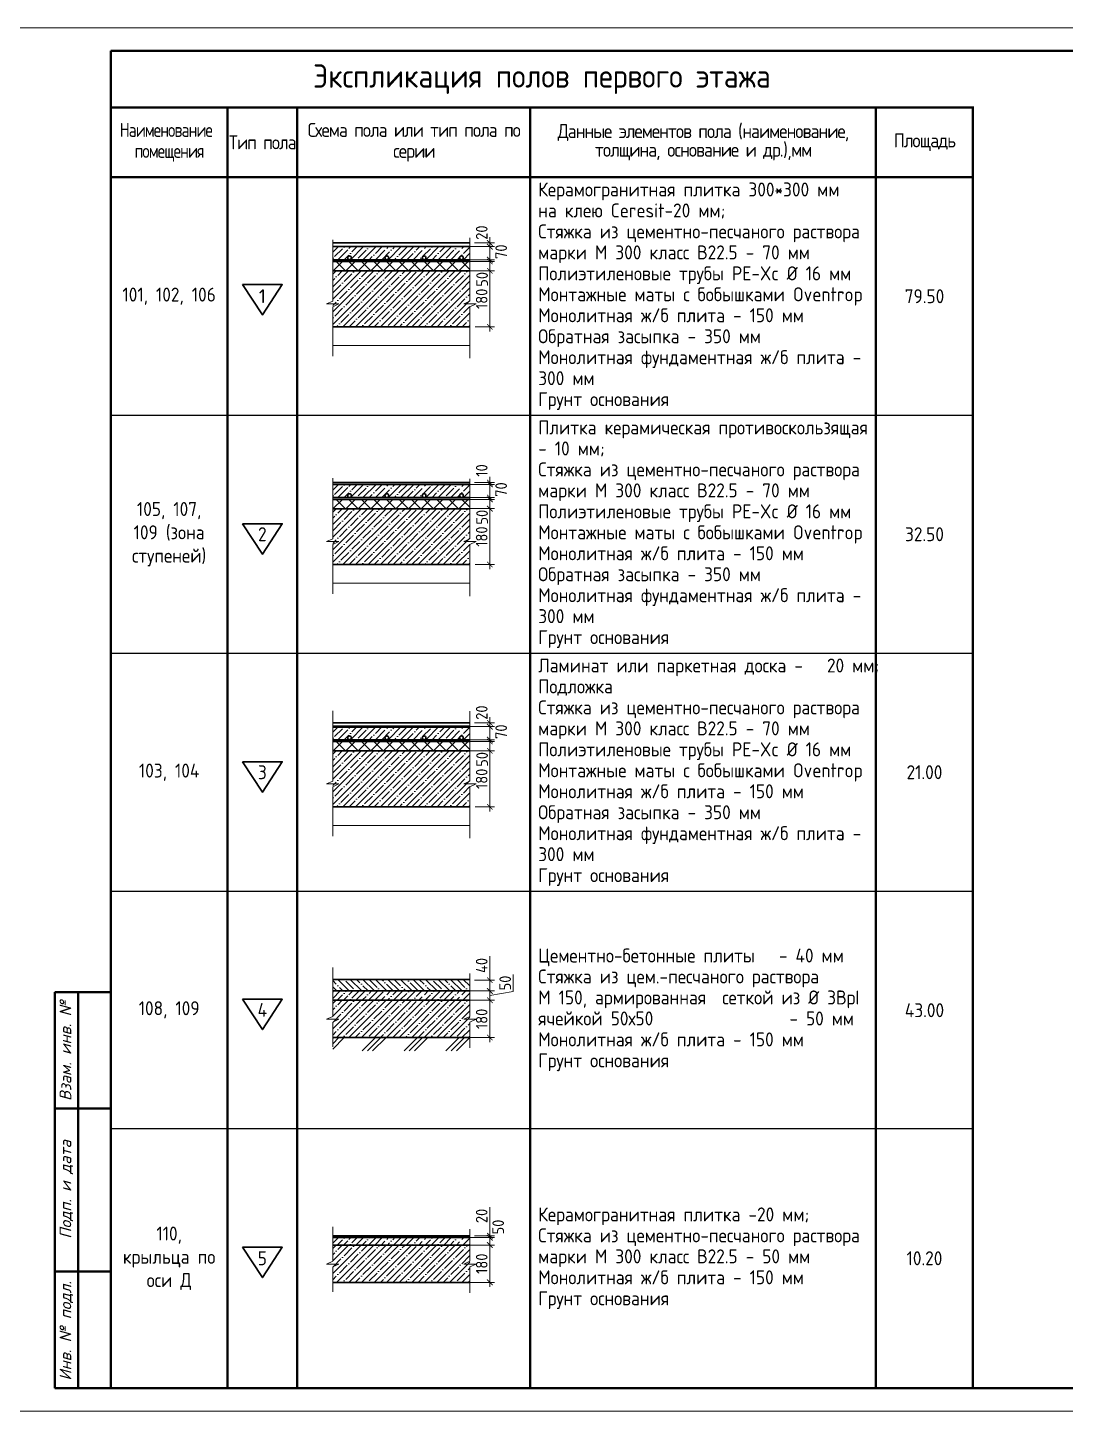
# Model space of a CAD drawing. Header units: millimetres. Extents: x 854812 to 1164625, y 589925 to 823301.
# Drawn here: x 1115268 to 1137535, y 621926 to 651626 of the extents above; entities that cross this region are included whole.
import ezdxf
from ezdxf.enums import TextEntityAlignment as Align

# ---------------------------------------------------------------- set-up
doc = ezdxf.new("R2010")
doc.units = ezdxf.units.MM
doc.layers.get('Defpoints').update_dxf_attribs({"color": 40})
for name, color, linetype, lineweight in [('Text', 7, 'Continuous', 15), ('размеры', 215, 'Continuous', 13), ('стены', 172, 'Continuous', 30), ('текст', 7, 'Continuous', 13), ('УКАЗАТЕЛЬ', 6, 'Continuous', 13), ('ФАСАД', 7, 'Continuous', 13), ('ШТРИХ', 142, 'Continuous', 13), ('штриховка', 8, 'Continuous', 9)]:
    doc.layers.add(name, color=color, linetype=linetype, lineweight=lineweight)
doc.styles.add('GOST 2.304', font='isocpeur.ttf', dxfattribs={"width": 0.9})
doc.styles.get("Standard").update_dxf_attribs({"font": 'arial.ttf'})
doc.styles.add('Ок1', font='isocpeur.ttf', dxfattribs={"oblique": 15})
doc.styles.add('Оксана', font='arial.ttf')
doc.dimstyles.new('25', dxfattribs={"dimscale": 100, "dimtxt": 2.5, "dimasz": 1.2, "dimexe": 1, "dimexo": 1, "dimgap": 0.5, "dimtad": 1, "dimdec": 0, "dimlfac": 0.25, "dimzin": 0, "dimdsep": 46, "dimtxsty": 'GOST 2.304', "dimblk": 'ARCHTICK', "dimcen": 0.09, "dimdle": 1, "dimclrd": 256, "dimclre": 256, "dimclrt": 7, "dimadec": 0, "dimazin": 0, "dimtfac": 1, "dimtdec": 0, "dimtmove": 0, "dimatfit": 3, "dimldrblk": 'ARCHTICK', "dimfxl": 100, "dimtolj": 1, "dimtzin": 0, "dimlwd": 5, "dimlwe": 5, "dimarcsym": 1})

# ---------------------------------------------------------------- blocks, each defined once
blk = doc.blocks.new('_ArchTick')
at = {"color": 0, "linetype": 'ByBlock', "const_width": 0.15}
blk.add_lwpolyline([(-0.5, -0.5), (0.5, 0.5)], dxfattribs=at)
blk = doc.blocks.new('*D1073')
at = {"layer": 'Defpoints', "color": 0, "lineweight": 50, "ltscale": 0.1}
for p in [(1124081, 646926), (1124191, 646646), (1125186, 646646)]:
    blk.add_point(p, dxfattribs=at)
at = {"layer": 'размеры', "lineweight": 5, "ltscale": 0.1}
for p, q in [((1124181, 646926), (1125286, 646926)), ((1125186, 647026), (1125186, 646546)), ((1124291, 646646), (1125286, 646646))]:
    blk.add_line(p, q, dxfattribs=at)
at = {"layer": 'размеры', "lineweight": 5, "ltscale": 0.1, "xscale": 120, "yscale": 120, "zscale": 120}
for p, rotation in [((1125186, 646926), 90), ((1125186, 646646), 270)]:
    blk.add_blockref('_ArchTick', p, dxfattribs=dict(at, rotation=rotation))
at = {"layer": 'размеры', "color": 7, "ltscale": 0.1, "insert": (1125429, 646817), "char_height": 250, "attachment_point": 5, "rotation": 90, "style": 'GOST 2.304'}
blk.add_mtext('\\A1;70', dxfattribs=at)
blk = doc.blocks.new('*D1074')
at = {"layer": 'Defpoints', "color": 0, "lineweight": 50, "ltscale": 0.1}
for p in [(1124755, 647006), (1125054, 646926), (1125186, 647006)]:
    blk.add_point(p, dxfattribs=at)
at = {"layer": 'размеры', "lineweight": 5, "ltscale": 0.1}
for p, q in [((1124855, 647006), (1125286, 647006)), ((1125154, 646926), (1125286, 646926)), ((1125186, 647006), (1125186, 647126)), ((1125186, 646926), (1125186, 647006)), ((1125186, 646926), (1125186, 646806))]:
    blk.add_line(p, q, dxfattribs=at)
at = {"layer": 'размеры', "lineweight": 5, "ltscale": 0.1, "xscale": 120, "yscale": 120, "zscale": 120}
for p, rotation in [((1125186, 647006), 270), ((1125186, 646926), 90)]:
    blk.add_blockref('_ArchTick', p, dxfattribs=dict(at, rotation=rotation))
at = {"layer": 'размеры', "color": 7, "ltscale": 0.1, "insert": (1125012, 647227), "char_height": 250, "attachment_point": 5, "rotation": 90, "style": 'GOST 2.304'}
blk.add_mtext('\\A1;20', dxfattribs=at)
blk = doc.blocks.new('*D1075')
at = {"layer": 'Defpoints', "color": 0, "lineweight": 50, "ltscale": 0.1}
for p in [(1124081, 646606), (1124081, 646406), (1125186, 646406)]:
    blk.add_point(p, dxfattribs=at)
at = {"layer": 'размеры', "lineweight": 5, "ltscale": 0.1}
for p, q in [((1124181, 646606), (1125286, 646606)), ((1125186, 646706), (1125186, 646306)), ((1124181, 646406), (1125286, 646406))]:
    blk.add_line(p, q, dxfattribs=at)
at = {"layer": 'размеры', "lineweight": 5, "ltscale": 0.1, "xscale": 120, "yscale": 120, "zscale": 120}
for p, rotation in [((1125186, 646606), 90), ((1125186, 646406), 270)]:
    blk.add_blockref('_ArchTick', p, dxfattribs=dict(at, rotation=rotation))
at = {"layer": 'размеры', "color": 7, "ltscale": 0.1, "insert": (1125020, 646224), "char_height": 250, "attachment_point": 5, "rotation": 90, "style": 'GOST 2.304'}
blk.add_mtext('\\A1;50', dxfattribs=at)
blk = doc.blocks.new('*U8')
at = {"color": 7, "linetype": 'Continuous', "lineweight": 40}
for p, q in [((-412, 90), (-400, 90)), ((-412, 5), (-412, 90)), ((-407, 5), (-407, 90)), ((-412, 65), (-400, 65)), ((-412, 30), (-400, 30)), ((-412, 5), (-400, 5))]:
    blk.add_line(p, q, dxfattribs=at)
at = {"color": 7, "linetype": 'Continuous', "lineweight": 0}
blk.add_lwpolyline([(-420, 297), (0, 297), (0, 0), (-420, 0)], close=True, dxfattribs=at)
at = {"color": 7, "linetype": 'Continuous', "lineweight": 40}
blk.add_lwpolyline([(-400, 292), (-5, 292), (-5, 5), (-400, 5)], close=True, dxfattribs=at)
at = {"color": 7, "style": 'Оксана', "flags": 8}
for tag, height, p in [('НАИМЕНОВАНИЕ_ОБЪЕКТА_СТРОИТЕЛЬСТВА', 2.71, (-64.88, 42.01)), ('НАИМЕНОВАНИЕ_ЧЕРТЕЖА', 2.86, (-88.9, 11.79))]:
    blk.add_attdef(tag, text='', height=height, dxfattribs=at).set_placement(p, align=Align.MIDDLE_CENTER)
at = {"color": 7, "linetype": 'Continuous', "lineweight": 20, "style": 'Оксана', "flags": 8}
blk.add_attdef('ИНВ.№ПОДЛ.', text='', height=2.5, rotation=90, dxfattribs=at).set_placement((-403.5, 17.5), align=Align.MIDDLE_CENTER)
for tag, height, p in [('НАИМЕНОВАНИЕ_СООРУЖЕНИЯ', 3.57, (-91.21, 26.62)), ('ОРГАНИЗАЦИЯ/ЛИЦЕНЗИЯ', 2.29, (-29.74, 11.97))]:
    blk.add_attdef(tag, text='', height=height, dxfattribs=at).set_placement(p, align=Align.MIDDLE_CENTER)
at = {"color": 7, "linetype": 'Continuous', "lineweight": 20, "flags": 8}
for tag, p in [('---------------------------------------------------', (-210, 5)), ('--------------------------------------------------', (-210, -2))]:
    blk.add_attdef(tag, text='', height=0.143, dxfattribs=at).set_placement(p, align=Align.TOP_LEFT)
at = {"layer": 'Text', "color": 7, "linetype": 'Continuous', "lineweight": 20, "style": 'GOST 2.304', "width": 0.9, "flags": 8}
blk.add_attdef('ОБОЗНАЧЕНИЕ_ДОКУМЕНТА', text='', height=4.29, dxfattribs=at).set_placement((-65.21, 54.98), align=Align.MIDDLE_CENTER)
at = {"layer": 'Text', "color": 7, "style": 'GOST 2.304', "width": 0.9, "flags": 8}
for tag, p in [('СТАДИЯ', (-47.5, 25)), ('ЛИСТ', (-32.5, 25)), ('ЛИСТОВ', (-15, 25))]:
    blk.add_attdef(tag, text='', height=2.86, dxfattribs=at).set_placement(p, align=Align.MIDDLE_CENTER)
at = {"layer": 'текст', "color": 7, "linetype": 'Continuous', "style": 'Ок1', "oblique": 15}
for s, p in [('Взам. инв. №', (-408.5, 66.63)), ('Подп. и дата', (-408.5, 37.05)), ('Инв. № подл.', (-408.5, 6.6))]:
    blk.add_text(s, height=2.5, rotation=90.0002, dxfattribs=at).set_placement(p)
blk = doc.blocks.new('*D1071')
at = {"layer": 'Defpoints', "lineweight": 5, "ltscale": 0.1}
for p, q in [((1125019, 646406), (1125286, 646406)), ((1125186, 645106), (1125186, 646506)), ((1124874, 645206), (1125286, 645206))]:
    blk.add_line(p, q, dxfattribs=at)
at = {"layer": 'Defpoints', "color": 0, "lineweight": 50, "ltscale": 0.1}
for p in [(1124919, 646406), (1125186, 646406), (1124774, 645206)]:
    blk.add_point(p, dxfattribs=at)
at = {"layer": 'Defpoints', "lineweight": 5, "ltscale": 0.1, "xscale": 120, "yscale": 120, "zscale": 120}
for p, rotation in [((1125186, 646406), 90), ((1125186, 645206), 270)]:
    blk.add_blockref('_ArchTick', p, dxfattribs=dict(at, rotation=rotation))
at = {"layer": 'Defpoints', "color": 7, "ltscale": 0.1, "insert": (1125011, 645806), "char_height": 250, "attachment_point": 5, "rotation": 90, "style": 'GOST 2.304'}
blk.add_mtext('\\A1;180', dxfattribs=at)
blk = doc.blocks.new('*D1078')
at = {"layer": 'Defpoints', "color": 0, "lineweight": 50, "ltscale": 0.1}
for p in [(1124081, 641822), (1124191, 641542), (1125186, 641542)]:
    blk.add_point(p, dxfattribs=at)
at = {"layer": 'размеры', "lineweight": 5, "ltscale": 0.1}
for p, q in [((1124181, 641822), (1125286, 641822)), ((1125186, 641922), (1125186, 641442)), ((1124291, 641542), (1125286, 641542))]:
    blk.add_line(p, q, dxfattribs=at)
at = {"layer": 'размеры', "lineweight": 5, "ltscale": 0.1, "xscale": 120, "yscale": 120, "zscale": 120}
for p, rotation in [((1125186, 641822), 90), ((1125186, 641542), 270)]:
    blk.add_blockref('_ArchTick', p, dxfattribs=dict(at, rotation=rotation))
at = {"layer": 'размеры', "color": 7, "ltscale": 0.1, "insert": (1125429, 641712), "char_height": 250, "attachment_point": 5, "rotation": 90, "style": 'GOST 2.304'}
blk.add_mtext('\\A1;70', dxfattribs=at)
blk = doc.blocks.new('*D1079')
at = {"layer": 'Defpoints', "color": 0, "lineweight": 50, "ltscale": 0.1}
for p in [(1124755, 641862), (1125054, 641822), (1125186, 641862)]:
    blk.add_point(p, dxfattribs=at)
at = {"layer": 'размеры', "lineweight": 5, "ltscale": 0.1}
for p, q in [((1124855, 641862), (1125286, 641862)), ((1125154, 641822), (1125286, 641822)), ((1125186, 641862), (1125186, 641982)), ((1125186, 641822), (1125186, 641862)), ((1125186, 641822), (1125186, 641702))]:
    blk.add_line(p, q, dxfattribs=at)
at = {"layer": 'размеры', "lineweight": 5, "ltscale": 0.1, "xscale": 120, "yscale": 120, "zscale": 120}
for p, rotation in [((1125186, 641862), 270), ((1125186, 641822), 90)]:
    blk.add_blockref('_ArchTick', p, dxfattribs=dict(at, rotation=rotation))
at = {"layer": 'размеры', "color": 7, "ltscale": 0.1, "insert": (1125012, 642122), "char_height": 250, "attachment_point": 5, "rotation": 90, "style": 'GOST 2.304'}
blk.add_mtext('\\A1;10', dxfattribs=at)
blk = doc.blocks.new('*D1080')
at = {"layer": 'Defpoints', "color": 0, "lineweight": 50, "ltscale": 0.1}
for p in [(1124081, 641502), (1124081, 641302), (1125186, 641302)]:
    blk.add_point(p, dxfattribs=at)
at = {"layer": 'размеры', "lineweight": 5, "ltscale": 0.1}
for p, q in [((1125186, 641602), (1125186, 641202)), ((1124181, 641502), (1125286, 641502)), ((1124181, 641302), (1125286, 641302))]:
    blk.add_line(p, q, dxfattribs=at)
at = {"layer": 'размеры', "lineweight": 5, "ltscale": 0.1, "xscale": 120, "yscale": 120, "zscale": 120}
for p, rotation in [((1125186, 641502), 90), ((1125186, 641302), 270)]:
    blk.add_blockref('_ArchTick', p, dxfattribs=dict(at, rotation=rotation))
at = {"layer": 'размеры', "color": 7, "ltscale": 0.1, "insert": (1125020, 641119), "char_height": 250, "attachment_point": 5, "rotation": 90, "style": 'GOST 2.304'}
blk.add_mtext('\\A1;50', dxfattribs=at)
blk = doc.blocks.new('*D1081')
at = {"layer": 'Defpoints', "lineweight": 5, "ltscale": 0.1}
for p, q in [((1125019, 641302), (1125286, 641302)), ((1125186, 640002), (1125186, 641402)), ((1124874, 640102), (1125286, 640102))]:
    blk.add_line(p, q, dxfattribs=at)
at = {"layer": 'Defpoints', "color": 0, "lineweight": 50, "ltscale": 0.1}
for p in [(1124919, 641302), (1125186, 641302), (1124774, 640102)]:
    blk.add_point(p, dxfattribs=at)
at = {"layer": 'Defpoints', "lineweight": 5, "ltscale": 0.1, "xscale": 120, "yscale": 120, "zscale": 120}
for p, rotation in [((1125186, 641302), 90), ((1125186, 640102), 270)]:
    blk.add_blockref('_ArchTick', p, dxfattribs=dict(at, rotation=rotation))
at = {"layer": 'Defpoints', "color": 7, "ltscale": 0.1, "insert": (1125011, 640702), "char_height": 250, "attachment_point": 5, "rotation": 90, "style": 'GOST 2.304'}
blk.add_mtext('\\A1;180', dxfattribs=at)
blk = doc.blocks.new('*D1082')
at = {"layer": 'Defpoints', "color": 0, "lineweight": 50, "ltscale": 0.1}
for p in [(1124081, 636623), (1124191, 636343), (1125186, 636343)]:
    blk.add_point(p, dxfattribs=at)
at = {"layer": 'размеры', "lineweight": 5, "ltscale": 0.1}
for p, q in [((1124181, 636623), (1125286, 636623)), ((1125186, 636723), (1125186, 636243)), ((1124291, 636343), (1125286, 636343))]:
    blk.add_line(p, q, dxfattribs=at)
at = {"layer": 'размеры', "lineweight": 5, "ltscale": 0.1, "xscale": 120, "yscale": 120, "zscale": 120}
for p, rotation in [((1125186, 636623), 90), ((1125186, 636343), 270)]:
    blk.add_blockref('_ArchTick', p, dxfattribs=dict(at, rotation=rotation))
at = {"layer": 'размеры', "color": 7, "ltscale": 0.1, "insert": (1125429, 636514), "char_height": 250, "attachment_point": 5, "rotation": 90, "style": 'GOST 2.304'}
blk.add_mtext('\\A1;70', dxfattribs=at)
blk = doc.blocks.new('*D1083')
at = {"layer": 'Defpoints', "color": 0, "lineweight": 50, "ltscale": 0.1}
for p in [(1124755, 636703), (1125054, 636623), (1125186, 636703)]:
    blk.add_point(p, dxfattribs=at)
at = {"layer": 'размеры', "lineweight": 5, "ltscale": 0.1}
for p, q in [((1125186, 636703), (1125186, 636823)), ((1124855, 636703), (1125286, 636703)), ((1125154, 636623), (1125286, 636623)), ((1125186, 636623), (1125186, 636703)), ((1125186, 636623), (1125186, 636503))]:
    blk.add_line(p, q, dxfattribs=at)
at = {"layer": 'размеры', "lineweight": 5, "ltscale": 0.1, "xscale": 120, "yscale": 120, "zscale": 120}
for p, rotation in [((1125186, 636703), 270), ((1125186, 636623), 90)]:
    blk.add_blockref('_ArchTick', p, dxfattribs=dict(at, rotation=rotation))
at = {"layer": 'размеры', "color": 7, "ltscale": 0.1, "insert": (1125012, 636924), "char_height": 250, "attachment_point": 5, "rotation": 90, "style": 'GOST 2.304'}
blk.add_mtext('\\A1;20', dxfattribs=at)
blk = doc.blocks.new('*D1084')
at = {"layer": 'Defpoints', "color": 0, "lineweight": 50, "ltscale": 0.1}
for p in [(1124081, 636303), (1124081, 636103), (1125186, 636103)]:
    blk.add_point(p, dxfattribs=at)
at = {"layer": 'размеры', "lineweight": 5, "ltscale": 0.1}
for p, q in [((1124181, 636303), (1125286, 636303)), ((1125186, 636403), (1125186, 636003)), ((1124181, 636103), (1125286, 636103))]:
    blk.add_line(p, q, dxfattribs=at)
at = {"layer": 'размеры', "lineweight": 5, "ltscale": 0.1, "xscale": 120, "yscale": 120, "zscale": 120}
for p, rotation in [((1125186, 636303), 90), ((1125186, 636103), 270)]:
    blk.add_blockref('_ArchTick', p, dxfattribs=dict(at, rotation=rotation))
at = {"layer": 'размеры', "color": 7, "ltscale": 0.1, "insert": (1125020, 635920), "char_height": 250, "attachment_point": 5, "rotation": 90, "style": 'GOST 2.304'}
blk.add_mtext('\\A1;50', dxfattribs=at)
blk = doc.blocks.new('*D1085')
at = {"layer": 'Defpoints', "lineweight": 5, "ltscale": 0.1}
for p, q in [((1125186, 634803), (1125186, 636203)), ((1125019, 636103), (1125286, 636103)), ((1124874, 634903), (1125286, 634903))]:
    blk.add_line(p, q, dxfattribs=at)
at = {"layer": 'Defpoints', "color": 0, "lineweight": 50, "ltscale": 0.1}
for p in [(1124919, 636103), (1125186, 636103), (1124774, 634903)]:
    blk.add_point(p, dxfattribs=at)
at = {"layer": 'Defpoints', "lineweight": 5, "ltscale": 0.1, "xscale": 120, "yscale": 120, "zscale": 120}
for p, rotation in [((1125186, 636103), 90), ((1125186, 634903), 270)]:
    blk.add_blockref('_ArchTick', p, dxfattribs=dict(at, rotation=rotation))
at = {"layer": 'Defpoints', "color": 7, "ltscale": 0.1, "insert": (1125011, 635503), "char_height": 250, "attachment_point": 5, "rotation": 90, "style": 'GOST 2.304'}
blk.add_mtext('\\A1;180', dxfattribs=at)
blk = doc.blocks.new('*D1086')
at = {"layer": 'Defpoints', "color": 0, "lineweight": 50, "ltscale": 0.1}
for p in [(1123930, 630950), (1123860, 630750), (1125186, 630750)]:
    blk.add_point(p, dxfattribs=at)
at = {"layer": 'размеры', "lineweight": 5, "ltscale": 0.1}
for p, q in [((1125690, 630935), (1125690, 631305)), ((1124030, 630950), (1125286, 630950)), ((1125186, 631050), (1125186, 630650)), ((1125186, 630850), (1125690, 630935)), ((1123960, 630750), (1125286, 630750))]:
    blk.add_line(p, q, dxfattribs=at)
at = {"layer": 'размеры', "lineweight": 5, "ltscale": 0.1, "xscale": 120, "yscale": 120, "zscale": 120}
for p, rotation in [((1125186, 630950), 90), ((1125186, 630750), 270)]:
    blk.add_blockref('_ArchTick', p, dxfattribs=dict(at, rotation=rotation))
at = {"layer": 'размеры', "color": 7, "ltscale": 0.1, "insert": (1125515, 631120), "char_height": 250, "attachment_point": 5, "rotation": 90, "style": 'GOST 2.304'}
blk.add_mtext('\\A1;50', dxfattribs=at)
blk = doc.blocks.new('*D1087')
at = {"layer": 'Defpoints', "color": 0, "lineweight": 50, "ltscale": 0.1}
for p in [(1124755, 631181), (1125186, 631181), (1124755, 630950)]:
    blk.add_point(p, dxfattribs=at)
at = {"layer": 'размеры', "lineweight": 5, "ltscale": 0.1}
for p, q in [((1125186, 631181), (1125186, 631694)), ((1124855, 631181), (1125286, 631181)), ((1125186, 630850), (1125186, 631181)), ((1124855, 630950), (1125286, 630950))]:
    blk.add_line(p, q, dxfattribs=at)
at = {"layer": 'размеры', "lineweight": 5, "ltscale": 0.1, "xscale": 120, "yscale": 120, "zscale": 120}
for p, rotation in [((1125186, 631181), 90), ((1125186, 630950), 270)]:
    blk.add_blockref('_ArchTick', p, dxfattribs=dict(at, rotation=rotation))
at = {"layer": 'размеры', "color": 7, "ltscale": 0.1, "insert": (1125011, 631497), "char_height": 250, "attachment_point": 5, "rotation": 90, "style": 'GOST 2.304'}
blk.add_mtext('\\A1;40', dxfattribs=at)
blk = doc.blocks.new('*D1088')
at = {"layer": 'Defpoints', "lineweight": 5, "ltscale": 0.1}
for p, q in [((1125186, 630850), (1125186, 629850)), ((1124281, 630750), (1125286, 630750)), ((1124245, 629950), (1125286, 629950))]:
    blk.add_line(p, q, dxfattribs=at)
at = {"layer": 'Defpoints', "color": 0, "lineweight": 50, "ltscale": 0.1}
for p in [(1124181, 630750), (1124145, 629950), (1125186, 629950)]:
    blk.add_point(p, dxfattribs=at)
at = {"layer": 'Defpoints', "lineweight": 5, "ltscale": 0.1, "xscale": 120, "yscale": 120, "zscale": 120}
for p, rotation in [((1125186, 630750), 90), ((1125186, 629950), 270)]:
    blk.add_blockref('_ArchTick', p, dxfattribs=dict(at, rotation=rotation))
at = {"layer": 'Defpoints', "color": 7, "ltscale": 0.1, "insert": (1125011, 630350), "char_height": 250, "attachment_point": 5, "rotation": 90, "style": 'GOST 2.304'}
blk.add_mtext('\\A1;180', dxfattribs=at)
blk = doc.blocks.new('*D1092')
at = {"layer": 'Defpoints', "color": 0, "lineweight": 50, "ltscale": 0.1}
for p in [(1124081, 625655), (1124081, 625495), (1125186, 625495)]:
    blk.add_point(p, dxfattribs=at)
at = {"layer": 'размеры', "lineweight": 5, "ltscale": 0.1}
for p, q in [((1124181, 625655), (1125286, 625655)), ((1124181, 625495), (1125286, 625495)), ((1125186, 625755), (1125186, 625395))]:
    blk.add_line(p, q, dxfattribs=at)
at = {"layer": 'размеры', "lineweight": 5, "ltscale": 0.1, "xscale": 120, "yscale": 120, "zscale": 120}
for p, rotation in [((1125186, 625655), 90), ((1125186, 625495), 270)]:
    blk.add_blockref('_ArchTick', p, dxfattribs=dict(at, rotation=rotation))
at = {"layer": 'размеры', "color": 7, "ltscale": 0.1, "insert": (1125365, 625882), "char_height": 250, "attachment_point": 5, "rotation": 90, "style": 'GOST 2.304'}
blk.add_mtext('\\A1;50', dxfattribs=at)
blk = doc.blocks.new('*D1093')
at = {"layer": 'Defpoints', "color": 0, "lineweight": 50, "ltscale": 0.1}
for p in [(1124755, 625695), (1124755, 625655), (1125186, 625695)]:
    blk.add_point(p, dxfattribs=at)
at = {"layer": 'размеры', "lineweight": 5, "ltscale": 0.1}
for p, q in [((1125186, 625695), (1125186, 626305)), ((1124855, 625695), (1125286, 625695)), ((1124855, 625655), (1125286, 625655)), ((1125186, 625655), (1125186, 625695)), ((1125186, 625655), (1125186, 625535))]:
    blk.add_line(p, q, dxfattribs=at)
at = {"layer": 'размеры', "lineweight": 5, "ltscale": 0.1, "xscale": 120, "yscale": 120, "zscale": 120}
for p, rotation in [((1125186, 625695), 270), ((1125186, 625655), 90)]:
    blk.add_blockref('_ArchTick', p, dxfattribs=dict(at, rotation=rotation))
at = {"layer": 'размеры', "color": 7, "ltscale": 0.1, "insert": (1125011, 626120), "char_height": 250, "attachment_point": 5, "rotation": 90, "style": 'GOST 2.304'}
blk.add_mtext('\\A1;20', dxfattribs=at)
blk = doc.blocks.new('*D1094')
at = {"layer": 'Defpoints', "lineweight": 5, "ltscale": 0.1}
for p, q in [((1124281, 625495), (1125286, 625495)), ((1125186, 625595), (1125186, 624595)), ((1124245, 624695), (1125286, 624695))]:
    blk.add_line(p, q, dxfattribs=at)
at = {"layer": 'Defpoints', "color": 0, "lineweight": 50, "ltscale": 0.1}
for p in [(1124181, 625495), (1124145, 624695), (1125186, 624695)]:
    blk.add_point(p, dxfattribs=at)
at = {"layer": 'Defpoints', "lineweight": 5, "ltscale": 0.1, "xscale": 120, "yscale": 120, "zscale": 120}
for p, rotation in [((1125186, 625495), 90), ((1125186, 624695), 270)]:
    blk.add_blockref('_ArchTick', p, dxfattribs=dict(at, rotation=rotation))
at = {"layer": 'Defpoints', "color": 7, "ltscale": 0.1, "insert": (1125011, 625095), "char_height": 250, "attachment_point": 5, "rotation": 90, "style": 'GOST 2.304'}
blk.add_mtext('\\A1;180', dxfattribs=at)

msp = doc.modelspace()

# ---------------------------------------------------------------- hatches: boundary and pattern name
at = {"layer": 'ШТРИХ'}
h = msp.add_hatch(dxfattribs=at)
h.set_pattern_fill('ANSI37', color=256, scale=60, style=0)
h.set_pattern_definition([(45, (822645.6, 152714.68), (-134.70384, 134.70384), []), (135, (822645.6, 152714.68), (-134.70384, -134.70384), [])])
h.paths.add_polyline_path([(1124754.7, 646406.5), (1124754.7, 646606.5), (1121825.4, 646606.5), (1121825.4, 646406.5)])
h = msp.add_hatch(dxfattribs=at)
h.set_pattern_fill('ANSI37', color=256, scale=60, style=0)
h.set_pattern_definition([(45, (822645.6, 147609.74), (-134.70384, 134.70384), []), (135, (822645.6, 147609.74), (-134.70384, -134.70384), [])])
h.paths.add_polyline_path([(1124754.7, 641301.5), (1124754.7, 641501.5), (1121825.4, 641501.5), (1121825.4, 641301.5)])
h = msp.add_hatch(dxfattribs=at)
h.set_pattern_fill('ANSI37', color=256, scale=60, style=0)
h.set_pattern_definition([(45, (822645.6, 142411.25), (-134.70384, 134.70384), []), (135, (822645.6, 142411.25), (-134.70384, -134.70384), [])])
h.paths.add_polyline_path([(1124754.7, 636103), (1124754.7, 636303), (1121825.4, 636303), (1121825.4, 636103)])
at = {"layer": 'ШТРИХ', "ltscale": 0.1}
h = msp.add_hatch(dxfattribs=at)
h.set_pattern_fill('ANSI35', color=256, scale=30, angle=90, style=0)
h.set_pattern_definition([(135, (290330.24, -159584.85), (-134.703842, -134.703842), []), (135, (290330.24, -159450.14), (-134.703842, -134.703842), [238.125, -47.625, 0, -47.625])])
h.paths.add_polyline_path([(1121813.4, 631198.1), (1121813.4, 630949.7), (1124754.7, 630949.7), (1124754.7, 631198.1)])
h = msp.add_hatch(dxfattribs=at)
h.set_pattern_fill('ANSI35', color=256, scale=30, style=0)
h.set_pattern_definition([(45, (913098.38, 99592.1), (-134.70384, 134.70384), []), (45, (913233.08, 99592.1), (-134.70384, 134.70384), [238.125, -47.625, 0, -47.625])])
h.paths.add_polyline_path([(1124754.7, 630949.7), (1121813.4, 630949.7), (1121813.4, 630749.7), (1124754.7, 630749.7)])
edge = h.paths.add_edge_path(flags=16)
edge.add_arc((1122975.4, 630829.7), 40, 0, 360)
edge = h.paths.add_edge_path(flags=16)
edge.add_arc((1123775.4, 630829.7), 40, 0, 360)
edge = h.paths.add_edge_path(flags=16)
edge.add_arc((1122175.4, 630829.7), 40, 0, 360)
edge = h.paths.add_edge_path(flags=16)
edge.add_arc((1124575.4, 630829.7), 40, 0, 360)
h = msp.add_hatch(dxfattribs=at)
h.set_pattern_fill('ANSI35', color=256, scale=30, style=0)
h.set_pattern_definition([(45, (822645.6, 137266.71), (-134.70384, 134.70384), []), (45, (822780.31, 137266.71), (-134.70384, 134.70384), [238.125, -47.625, 0, -47.625])])
h.paths.add_polyline_path([(1124754.7, 629949.7), (1124754.7, 630749.7), (1121813.4, 630749.7), (1121813.4, 629949.7)])
at = {"layer": 'ШТРИХ', "linetype": 'Continuous', "ltscale": 0.1}
h = msp.add_hatch(dxfattribs=at)
h.set_pattern_fill('PLAST', color=256, scale=100, angle=45, style=0)
h.set_pattern_definition([(45, (290330.24, -175737.7), (-449.0128, 449.0128), []), (45, (290274.1, -175681.6), (-449.0128, 449.0128), []), (45, (290218, -175625.5), (-449.0128, 449.0128), [])])
h.paths.add_polyline_path([(1124754.7, 629949.7), (1121813.4, 629949.7), (1121813.4, 629662.6), (1124754.7, 629662.6)])
at = {"layer": 'штриховка', "ltscale": 0.1}
h = msp.add_hatch(dxfattribs=at)
h.set_pattern_fill('ANSI35', color=256, scale=30, style=0)
h.set_pattern_definition([(45, (913098.38, 115608.9), (-134.70384, 134.70384), []), (45, (913233.08, 115608.9), (-134.70384, 134.70384), [238.125, -47.625, 0, -47.625])])
h.paths.add_polyline_path([(1124754.7, 646926.5), (1121813.4, 646926.5), (1121813.4, 646646.5), (1124754.7, 646646.5)])
edge = h.paths.add_edge_path(flags=16)
edge.add_arc((1122975.4, 646846.5), 40, 0, 360)
edge = h.paths.add_edge_path(flags=16)
edge.add_arc((1123775.4, 646846.5), 40, 0, 360)
edge = h.paths.add_edge_path(flags=16)
edge.add_arc((1122175.4, 646846.5), 40, 0, 360)
edge = h.paths.add_edge_path(flags=16)
edge.add_arc((1124575.4, 646846.5), 40, 0, 360)
h = msp.add_hatch(dxfattribs=at)
h.set_pattern_fill('ANSI35', color=256, scale=30, style=0)
h.set_pattern_definition([(45, (822645.6, 152923.51), (-134.70384, 134.70384), []), (45, (822780.31, 152923.51), (-134.70384, 134.70384), [238.125, -47.625, 0, -47.625])])
h.paths.add_polyline_path([(1124754.7, 645206.5), (1124754.7, 646406.5), (1121813.4, 646406.5), (1121813.4, 645206.5)])
h = msp.add_hatch(dxfattribs=at)
h.set_pattern_fill('ANSI35', color=256, scale=30, style=0)
h.set_pattern_definition([(45, (913098.38, 110503.96), (-134.70384, 134.70384), []), (45, (913233.08, 110503.96), (-134.70384, 134.70384), [238.125, -47.625, 0, -47.625])])
h.paths.add_polyline_path([(1124754.7, 641821.5), (1121813.4, 641821.5), (1121813.4, 641541.5), (1124754.7, 641541.5)])
edge = h.paths.add_edge_path(flags=16)
edge.add_arc((1122975.4, 641741.5), 40, 0, 360)
edge = h.paths.add_edge_path(flags=16)
edge.add_arc((1123775.4, 641741.5), 40, 0, 360)
edge = h.paths.add_edge_path(flags=16)
edge.add_arc((1122175.4, 641741.5), 40, 0, 360)
edge = h.paths.add_edge_path(flags=16)
edge.add_arc((1124575.4, 641741.5), 40, 0, 360)
h = msp.add_hatch(dxfattribs=at)
h.set_pattern_fill('ANSI35', color=256, scale=30, style=0)
h.set_pattern_definition([(45, (822645.6, 147818.57), (-134.70384, 134.70384), []), (45, (822780.31, 147818.57), (-134.70384, 134.70384), [238.125, -47.625, 0, -47.625])])
h.paths.add_polyline_path([(1124754.7, 640101.5), (1124754.7, 641301.5), (1121813.4, 641301.5), (1121813.4, 640101.5)])
h = msp.add_hatch(dxfattribs=at)
h.set_pattern_fill('ANSI35', color=256, scale=30, style=0)
h.set_pattern_definition([(45, (913098.38, 105305.47), (-134.70384, 134.70384), []), (45, (913233.08, 105305.47), (-134.70384, 134.70384), [238.125, -47.625, 0, -47.625])])
h.paths.add_polyline_path([(1124754.7, 636623), (1121813.4, 636623), (1121813.4, 636343), (1124754.7, 636343)])
edge = h.paths.add_edge_path(flags=16)
edge.add_arc((1122975.4, 636543), 40, 0, 360)
edge = h.paths.add_edge_path(flags=16)
edge.add_arc((1123775.4, 636543), 40, 0, 360)
edge = h.paths.add_edge_path(flags=16)
edge.add_arc((1122175.4, 636543), 40, 0, 360)
edge = h.paths.add_edge_path(flags=16)
edge.add_arc((1124575.4, 636543), 40, 0, 360)
h = msp.add_hatch(dxfattribs=at)
h.set_pattern_fill('ANSI35', color=256, scale=30, style=0)
h.set_pattern_definition([(45, (822645.6, 142620.08), (-134.70384, 134.70384), []), (45, (822780.31, 142620.08), (-134.70384, 134.70384), [238.125, -47.625, 0, -47.625])])
h.paths.add_polyline_path([(1124754.7, 634903), (1124754.7, 636103), (1121813.4, 636103), (1121813.4, 634903)])
h = msp.add_hatch(dxfattribs=at)
h.set_pattern_fill('ANSI35', color=256, scale=30, style=0)
h.set_pattern_definition([(45, (913098.38, 94337.27), (-134.70384, 134.70384), []), (45, (913233.08, 94337.27), (-134.70384, 134.70384), [238.125, -47.625, 0, -47.625])])
h.paths.add_polyline_path([(1124754.7, 625654.8), (1121813.4, 625654.8), (1121813.4, 625494.8), (1124754.7, 625494.8)])
h.paths.add_polyline_path([(1122935.4, 625574.8, -1), (1123015.4, 625574.8, -1)], flags=16)
h.paths.add_polyline_path([(1123815.4, 625574.8, -1), (1123735.4, 625574.8, -1)], flags=16)
h.paths.add_polyline_path([(1122135.4, 625574.8, -1), (1122215.4, 625574.8, -1)], flags=16)
h.paths.add_polyline_path([(1124615.4, 625574.8, -1), (1124535.4, 625574.8, -1)], flags=16)
h = msp.add_hatch(dxfattribs=at)
h.set_pattern_fill('ANSI35', color=256, scale=30, style=0)
h.set_pattern_definition([(45, (822645.6, 132011.88), (-134.70384, 134.70384), []), (45, (822780.31, 132011.88), (-134.70384, 134.70384), [238.125, -47.625, 0, -47.625])])
h.paths.add_polyline_path([(1124754.7, 624694.8), (1124754.7, 625494.8), (1121813.4, 625494.8), (1121813.4, 624694.8)])

# ---------------------------------------------------------------- linework, layer by layer
for p, q in [((1117053.9, 643307.4), (1135553.9, 643307.4)), ((1117053.9, 638198.8), (1135553.9, 638198.8)), ((1117053.9, 633090.2), (1135553.9, 633090.2)), ((1117053.9, 627997.1), (1135553.9, 627997.1)), ((1117053.9, 622426.2), (1135553.9, 622426.2))]:
    msp.add_line(p, q)
at = {"const_width": 50}
for points in [[(1135553.9, 637534.2), (1135553.9, 649915.9), (1117053.9, 649915.9)], [(1117053.9, 622426.2), (1117053.9, 649915.9), (1135553.9, 649915.9), (1135553.9, 622426.2)], [(1119553.9, 649915.9), (1119553.9, 648415.9)], [(1121053.9, 648415.9), (1121053.9, 649915.9)], [(1126053.9, 649915.9), (1126053.9, 648415.9)], [(1133472.3, 649915.9), (1133472.3, 648415.9)], [(1117053.9, 648415.9), (1135553.9, 648415.9)], [(1117053.9, 648415.9), (1135553.9, 648415.9)], [(1119553.9, 648415.9), (1119553.9, 622426.2)], [(1121053.9, 622426.2), (1121053.9, 648415.9)], [(1126053.9, 648415.9), (1126053.9, 622426.2)], [(1133472.3, 648415.9), (1133472.3, 622426.2)]]:
    msp.add_lwpolyline(points, dxfattribs=at)
at = {"layer": 'стены'}
for p, q in [((1121813.4, 647006.5), (1124754.7, 647006.5)), ((1121813.4, 646926.5), (1124754.7, 646926.5)), ((1121813.4, 646646.5), (1124754.7, 646646.5)), ((1124754.7, 646606.5), (1121813.4, 646606.5)), ((1121813.4, 641861.5), (1124754.7, 641861.5)), ((1121813.4, 641821.5), (1124754.7, 641821.5)), ((1121813.4, 641541.5), (1124754.7, 641541.5)), ((1124754.7, 641501.5), (1121813.4, 641501.5)), ((1121813.4, 636703), (1124754.7, 636703)), ((1121813.4, 636343), (1124754.7, 636343)), ((1124754.7, 636303), (1121813.4, 636303)), ((1121813.4, 631198.1), (1124754.7, 631198.1)), ((1121813.4, 630949.7), (1124754.7, 630949.7)), ((1124754.7, 630949.7), (1121813.4, 630949.7)), ((1124754.7, 630749.7), (1121813.4, 630749.7)), ((1124754.7, 629949.7), (1121813.4, 629949.7)), ((1121813.4, 625694.8), (1124754.7, 625694.8)), ((1121813.4, 625654.8), (1124754.7, 625654.8)), ((1124754.7, 625494.8), (1121813.4, 625494.8)), ((1124754.7, 624694.8), (1121813.4, 624694.8))]:
    msp.add_line(p, q, dxfattribs=at)
at = {"layer": 'стены', "color": 204, "ltscale": 0.3}
for p, q in [((1121813.4, 646406.5), (1124754.7, 646406.5)), ((1124754.7, 645206.5), (1121813.4, 645206.5)), ((1121813.4, 641301.5), (1124754.7, 641301.5)), ((1124754.7, 640101.5), (1121813.4, 640101.5)), ((1121813.4, 636103), (1124754.7, 636103)), ((1124754.7, 634903), (1121813.4, 634903)), ((1121813.4, 630749.7), (1124754.7, 630749.7)), ((1121813.4, 625494.8), (1124754.7, 625494.8))]:
    msp.add_line(p, q, dxfattribs=at)
at = {"layer": 'стены', "lineweight": 50}
msp.add_line((1121813.4, 636623), (1124754.7, 636623), dxfattribs=at)
at = {"layer": 'стены', "linetype": 'Continuous', "ltscale": 100}
for points in [[(1119875.7, 646112.4), (1120732.1, 646112.4), (1120303.9, 645460.7), (1119875.7, 646112.4)], [(1119875.7, 640976.6), (1120732.1, 640976.6), (1120303.9, 640324.9), (1119875.7, 640976.6)], [(1119875.7, 635868.1), (1120732.1, 635868.1), (1120303.9, 635216.4), (1119875.7, 635868.1)], [(1119875.7, 630772.2), (1120732.1, 630772.2), (1120303.9, 630120.5), (1119875.7, 630772.2)], [(1119875.7, 625449.3), (1120732.1, 625449.3), (1120303.9, 624797.6), (1119875.7, 625449.3)]]:
    msp.add_lwpolyline(points, dxfattribs=at)
at = {"layer": 'стены'}
for centre in [(1122175.4, 646686.5), (1122975.4, 646686.5), (1123775.4, 646686.5), (1124575.4, 646686.5), (1122175.4, 641581.5), (1122975.4, 641581.5), (1123775.4, 641581.5), (1124575.4, 641581.5), (1122175.4, 636383), (1122975.4, 636383), (1123775.4, 636383), (1124575.4, 636383)]:
    msp.add_circle(centre, 40, dxfattribs=at)
at = {"layer": 'УКАЗАТЕЛЬ', "ltscale": 0.4}
for points in [[(1121813.4, 644575.2), (1121813.4, 645637.3), (1121947.9, 645698.7), (1121683.6, 645698.7), (1121813.4, 645757.9), (1121813.4, 647075.1)], [(1124754.7, 644529.9), (1124754.7, 645637.3), (1124889.2, 645698.7), (1124624.9, 645698.7), (1124754.7, 645757.9), (1124754.7, 647116.1)], [(1121813.4, 639470.2), (1121813.4, 640532.4), (1121947.9, 640593.7), (1121683.6, 640593.7), (1121813.4, 640652.9), (1121813.4, 641953.2)], [(1124754.7, 639425), (1124754.7, 640532.4), (1124889.2, 640593.7), (1124624.9, 640593.7), (1124754.7, 640652.9), (1124754.7, 641941.1)], [(1121813.4, 634271.7), (1121813.4, 635333.9), (1121947.9, 635395.2), (1121683.6, 635395.2), (1121813.4, 635454.4), (1121813.4, 636964.7)], [(1124754.7, 634226.5), (1124754.7, 635333.9), (1124889.2, 635395.2), (1124624.9, 635395.2), (1124754.7, 635454.4), (1124754.7, 636951.6)], [(1121813.4, 629749.3), (1121813.4, 630280.4), (1121947.9, 630341.8), (1121683.6, 630341.8), (1121813.4, 630401), (1121813.4, 631451.3)], [(1124754.7, 629726.7), (1124754.7, 630280.4), (1124889.2, 630341.8), (1124624.9, 630341.8), (1124754.7, 630401), (1124754.7, 631322.2)], [(1121813.4, 624494.5), (1121813.4, 625025.6), (1121947.9, 625086.9), (1121683.6, 625086.9), (1121813.4, 625146.1), (1121813.4, 625886)], [(1124754.7, 624471.9), (1124754.7, 625025.6), (1124889.2, 625086.9), (1124624.9, 625086.9), (1124754.7, 625146.1), (1124754.7, 625837.9)]]:
    msp.add_lwpolyline(points, dxfattribs=at)
at = {"layer": 'ФАСАД', "ltscale": 0.1}
for p, q in [((1124754.7, 644806.5), (1121813.4, 644806.5)), ((1124754.7, 639701.5), (1121813.4, 639701.5)), ((1124754.7, 634503), (1121813.4, 634503))]:
    msp.add_line(p, q, dxfattribs=at)

# ---------------------------------------------------------------- block references
at = {"ltscale": 130, "xscale": 100, "yscale": 100, "zscale": 100}
msp.add_blockref('*U8', (1157053.9, 621926.2), dxfattribs=at)

# ---------------------------------------------------------------- texts
at = {"layer": 'Text', "color": 7, "style": 'GOST 2.304', "width": 0.9}
msp.add_text('Экспликация полов первого этажа', height=500, dxfattribs=at).set_placement((1126303.9, 650339), align=Align.CENTER)
at = {"layer": 'Text', "char_height": 300, "style": 'GOST 2.304'}
for s, insert, width, attachment_point, line_spacing_factor in [('{\\W0.8;\\T0.9;Наименование  помещения}', (1118303.9, 649165.9), 2500, 5, 0.9), ('{\\T0.9;Схема пола или тип пола по серии}', (1123553.9, 649165.9), 5000, 5, 0.9), ('{\\T0.9;Данные элементов пола (наименование, толщина, основание и др.),мм}', (1129763.1, 649165.9), 7418.397, 5, 0.8), ('{\\C7;Керамогранитная плитка 300*300 мм \\Pна клею Ceresit-20 мм};\\PСтяжка из цементно-песчаного раствора марки М 300 класс В22.5 - 70 мм \\PПолиэтиленовые трубы PE-Xc {\\C1;%%C 16} мм\\PМонтажные маты с бобышками Oventrop\\PМонолитная ж/б плита - {\\C1;150} мм\\PОбратная засыпка - {\\C1;350} мм\\PМонолитная фундаментная ж/б плита - {\\C1;300} мм\\PГрунт основания  ', (1126224.3, 645861.7), 7395.961, 4, 0.9), ('Плитка керамическая противоскользящая - 10 мм;\\PСтяжка из цементно-песчаного раствора марки М 300 класс В22.5 - 70 мм \\PПолиэтиленовые трубы PE-Xc {\\C1;%%C 16} мм\\PМонтажные маты с бобышками Oventrop\\PМонолитная ж/б плита - {\\C1;150} мм\\PОбратная засыпка - {\\C1;350} мм\\PМонолитная фундаментная ж/б плита - {\\C1;300} мм\\PГрунт основания  ', (1126224.3, 640753.1), 7395.961, 4, 0.9), ('Ламинат или паркетная доска -   20 мм;\\PПодложка\\PСтяжка из цементно-песчаного раствора марки М 300 класс В22.5 - 70 мм \\PПолиэтиленовые трубы PE-Xc {\\C1;%%C 16} мм\\PМонтажные маты с бобышками Oventrop\\PМонолитная ж/б плита - {\\C1;150} мм\\PОбратная засыпка - {\\C1;350} мм\\PМонолитная фундаментная ж/б плита - {\\C1;300} мм\\PГрунт основания  ', (1126224.3, 635644.5), 7395.961, 4, 0.9), ('{\\C7;Цементно-бетонные плиты   - 40 мм\\PСтяжка из цем.-песчаного раствора\\PМ 150, армированная  сеткой из %%C 3ВрI ячейкой 50х50                 - 50 мм\\PМонолитная ж/б плита - \\C1;150\\C7; мм\\PГрунт основания}', (1126224.3, 630543.7), 7395.961, 4, 0.9), ('Керамогранитная плитка -20 мм;\\PСтяжка из цементно-песчаного раствора марки М 300 класс В22.5 - 50 мм \\PМонолитная ж/б плита - {\\C1;150} мм\\PГрунт основания  ', (1126224.3, 625211.7), 7395.961, 4, 0.9)]:
    msp.add_mtext(s, dxfattribs=dict(at, insert=insert, width=width, attachment_point=attachment_point, line_spacing_factor=line_spacing_factor))
at = {"layer": 'Text', "char_height": 300, "attachment_point": 5, "style": 'GOST 2.304'}
for s, insert, width in [('{\\T0.9;Тип пола}', (1120303.9, 649165.9), 1500), ('{\\T0.9;Площадь}', (1134513.1, 649165.9), 2081.603), ('101, 102, 106', (1118303.9, 645861.7), 2500), ('{\\W1;1}', (1120303.9, 645861.7), 1500), ('105, 107,\\P109 (зона ступеней)', (1118303.9, 640753.1), 2500), ('2', (1120303.9, 640753.1), 1500), ('103, 104', (1118303.9, 635644.5), 2500), ('3', (1120303.9, 635644.5), 1500), ('108, 109', (1118303.9, 630543.7), 2500), ('4', (1120303.9, 630543.7), 1500), ('110,\\Pкрыльца по оси Д', (1118303.9, 625211.7), 2500), ('5', (1120303.9, 625211.7), 1500)]:
    msp.add_mtext(s, dxfattribs=dict(at, insert=insert, width=width))
at = {"layer": 'Text', "color": 7, "char_height": 300, "width": 2081.603, "attachment_point": 5, "style": 'GOST 2.304'}
for s, insert in [('{\\C256;79.50}', (1134513.1, 645861.7)), ('{\\C256;32.50}', (1134513.1, 640753.1)), ('{\\C256;21.00}', (1134513.1, 635644.5)), ('{\\C256;43.00}', (1134513.1, 630536)), ('{\\C256;10.20}', (1134513.1, 625211.7))]:
    msp.add_mtext(s, dxfattribs=dict(at, insert=insert))

# ---------------------------------------------------------------- dimensions: what is measured, and where the dimension line sits
at = {"layer": 'Defpoints', "ltscale": 0.1}
for base, p1, p2, picture, middle in [((1125185.5, 646406.5), (1124773.8, 645206.5), (1124919.4, 646406.5), '*D1071', (1125185.5, 645806.5)), ((1125185.5, 641301.5), (1124773.8, 640101.5), (1124919.4, 641301.5), '*D1081', (1125185.5, 640701.5)), ((1125185.5, 636103), (1124773.8, 634903), (1124919.4, 636103), '*D1085', (1125185.5, 635503))]:
    dim = msp.add_linear_dim(base=base, p1=p1, p2=p2, angle=90, text='180', dimstyle='25', override={"dimtmove": 1}, dxfattribs=at)
    dim.commit()
    dim.dimension.update_dxf_attribs({"geometry": picture, "text_midpoint": middle, "dimtype": 160})
for base, p1, p2, picture, middle in [((1125185.5, 629949.7), (1124180.8, 630749.7), (1124144.9, 629949.7), '*D1088', (1125010.5, 630349.7)), ((1125185.5, 624694.8), (1124180.8, 625494.8), (1124144.9, 624694.8), '*D1094', (1125010.5, 625094.8))]:
    dim = msp.add_linear_dim(base=base, p1=p1, p2=p2, angle=90, text='180', dimstyle='25', override={"dimtmove": 2}, dxfattribs=at)
    dim.commit()
    dim.dimension.update_dxf_attribs({"geometry": picture, "text_midpoint": middle})
at = {"layer": 'размеры', "ltscale": 0.1}
for base, p1, p2, angle, text, override, picture, middle in [((1125185.5, 647006.5), (1125054.4, 646926.5), (1124754.7, 647006.5), 270, '20', {"dimtmove": 2}, '*D1074', (1125011.8, 647227)), ((1125185.5, 646646.5), (1124080.8, 646926.5), (1124190.7, 646646.5), 90, '70', {"dimtmove": 2}, '*D1073', (1125428.7, 646817.1)), ((1125185.5, 646406.5), (1124080.8, 646606.5), (1124080.8, 646406.5), 90, '50', {"dimtmove": 2}, '*D1075', (1125020.3, 646223.8)), ((1125185.5, 641861.5), (1125054.4, 641821.5), (1124754.7, 641861.5), 270, '10', {"dimtmove": 2}, '*D1079', (1125011.8, 642122)), ((1125185.5, 641541.5), (1124080.8, 641821.5), (1124190.7, 641541.5), 90, '70', {"dimtmove": 2}, '*D1078', (1125428.7, 641712.2)), ((1125185.5, 641301.5), (1124080.8, 641501.5), (1124080.8, 641301.5), 90, '50', {"dimtmove": 2}, '*D1080', (1125020.3, 641118.8)), ((1125185.5, 636703), (1125054.4, 636623), (1124754.7, 636703), 270, '20', {"dimtmove": 2}, '*D1083', (1125011.8, 636923.5)), ((1125185.5, 636343), (1124080.8, 636623), (1124190.7, 636343), 90, '70', {"dimtmove": 2}, '*D1082', (1125428.7, 636513.7)), ((1125185.5, 636103), (1124080.8, 636303), (1124080.8, 636103), 90, '50', {"dimtmove": 2}, '*D1084', (1125020.3, 635920.3)), ((1125185.5, 630749.7), (1123930.3, 630949.7), (1123860.1, 630749.7), 90, '50', {"dimtmove": 1}, '*D1086', (1125689.6, 630984.5)), ((1125185.5, 625494.8), (1124080.8, 625654.8), (1124080.8, 625494.8), 90, '50', {"dimtmove": 2}, '*D1092', (1125365.3, 625882.4))]:
    dim = msp.add_linear_dim(base=base, p1=p1, p2=p2, angle=angle, text=text, dimstyle='25', override=override, dxfattribs=at)
    dim.commit()
    dim.dimension.update_dxf_attribs({"geometry": picture, "text_midpoint": middle, "dimtype": 160})
for base, p1, p2, text, picture, middle in [((1125185.5, 631181.2), (1124754.7, 630949.7), (1124754.7, 631181.2), '40', '*D1087', (1125185.5, 631497.4)), ((1125185.5, 625694.8), (1124754.7, 625654.8), (1124754.7, 625694.8), '20', '*D1093', (1125185.5, 626119.8))]:
    dim = msp.add_linear_dim(base=base, p1=p1, p2=p2, angle=270, text=text, dimstyle='25', dxfattribs=at)
    dim.commit()
    dim.dimension.update_dxf_attribs({"geometry": picture, "text_midpoint": middle, "dimtype": 160})

doc.saveas('drawing.dxf')
